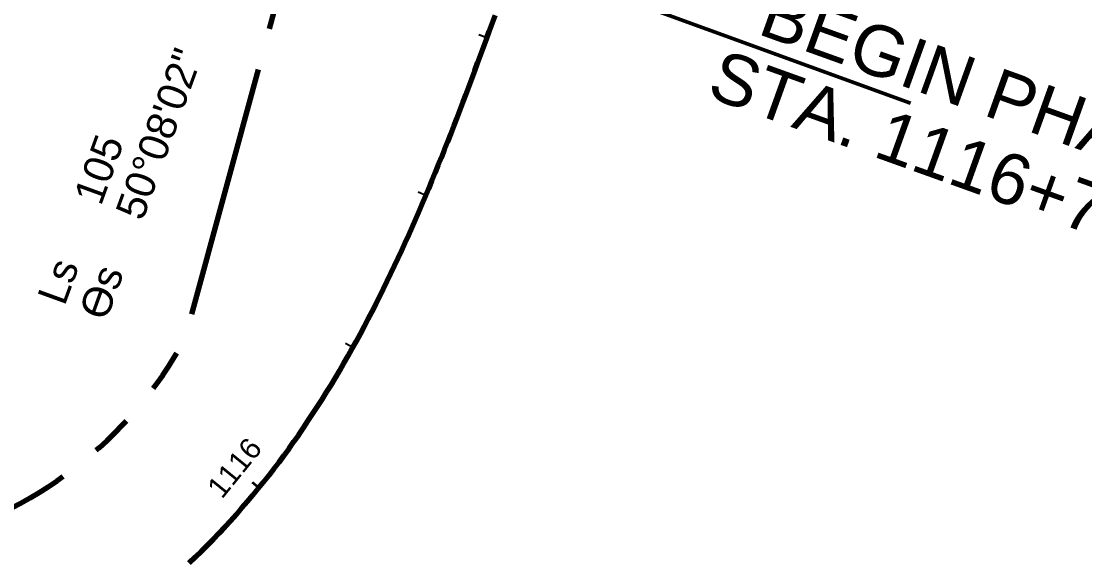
# Model space of a CAD drawing. Extents: x 320145 to 321236, y 534817 to 538266.
# Drawn here: x 320912.4 to 321038.4, y 536250.6 to 536314.4 of the extents above; entities that cross this region are included whole.
import ezdxf
from ezdxf.enums import TextEntityAlignment as Align

# ---------------------------------------------------------------- set-up
doc = ezdxf.new("R2010")
doc.units = 0
doc.header["$PDMODE"] = 1
doc.linetypes.add('LOT-RW', pattern=[55, 5, -5, 30, -5, 5, -5])
doc.layers.get('0').update_dxf_attribs({"linetype": 'CONTINUOUS'})
for name, color, linetype in [('C-ALGN-L1000E1-MINR', 1, 'CONTINUOUS'), ('C-ALGN-L1000H1-MINR', 1, 'CONTINUOUS'), ('C-ALGN-L1000K1-MINR', 1, 'CONTINUOUS'), ('C-ALGN-L1000L1-MINR', 1, 'CONTINUOUS'), ('C-ALGN-L1000M2-MINR', 1, 'CONTINUOUS'), ('C-ALGN-L1000M3-MINR', 6, 'CONTINUOUS'), ('C-ALGN-L1000N1-MINR', 20, 'CONTINUOUS'), ('C-ALGN-L1000P1-MINR', 1, 'CONTINUOUS'), ('C-ALGN-L1000P2-MINR', 20, 'CONTINUOUS'), ('C-ALGN-L1000P3-MINR', 1, 'CONTINUOUS'), ('C-ALGN-L1000P4-MINR', 74, 'CONTINUOUS'), ('C-ALGN-L1000Q1-MINR', 1, 'CONTINUOUS')]:
    doc.layers.add(name, color=color, linetype=linetype)
for name, color, linetype, lineweight in [('C-ALGN-L1000Q1', 4, 'CONTINUOUS', 70), ('C-ALGN-L1000Q1-CURV @ 1', 2, 'CONTINUOUS', 35), ('C-ALGN-L1000Q1-MAJR', 2, 'CONTINUOUS', 35), ('C-ALGN-LOCN', 3, 'CONTINUOUS', 50), ('C-RWAY-BNDY', 4, 'LOT-RW', 70)]:
    doc.layers.add(name, color=color, linetype=linetype, lineweight=lineweight)
doc.styles.add('Arial', font='arial.ttf')
doc.styles.add('CurveData', font='arial.ttf')

# ---------------------------------------------------------------- blocks, each defined once
blk = doc.blocks.new('curve_data_spiral')
at = {"color": 0, "linetype": 'Continuous', "lineweight": -2, "transparency": 16777216, "style": 'CurveData'}
for s, p in [('Ls', (0, 0)), ('Ɵs', (0, -1.5))]:
    blk.add_text(s, height=1, dxfattribs=at).set_placement(p)
for tag, p in [('LENGTH', (3.6, 0)), ('ANGLE', (3.6, -1.5))]:
    blk.add_attdef(tag, p, '', height=1, dxfattribs=at)

msp = doc.modelspace()

# ---------------------------------------------------------------- linework, layer by layer
at = {"layer": 'C-ALGN-L1000E1-MINR'}
msp.add_point((320920.22, 536264.33), dxfattribs=at)
msp.add_point((320920.22, 536264.33), dxfattribs=at)
at = {"layer": 'C-ALGN-L1000H1-MINR'}
for p in [(320945.74, 536286.45), (320928.6, 536269.58), (320944.38, 536270.69)]:
    msp.add_point(p, dxfattribs=at)
at = {"layer": 'C-ALGN-L1000K1-MINR'}
for p in [(320943.02, 536276.29), (320939.45, 536254.63), (320917.53, 536253.58)]:
    msp.add_point(p, dxfattribs=at)
at = {"layer": 'C-ALGN-L1000L1-MINR'}
for p in [(320943.02, 536276.29), (320939.45, 536254.63), (320917.53, 536253.58)]:
    msp.add_point(p, dxfattribs=at)
at = {"layer": 'C-ALGN-L1000M2-MINR'}
for p in [(320952.34, 536284.03), (320945.54, 536280.89), (320952.12, 536269.96), (320938.12, 536268.57), (320945.32, 536266.82), (320931.32, 536265.43)]:
    msp.add_point(p, dxfattribs=at)
at = {"layer": 'C-ALGN-L1000M3-MINR'}
for p in [(320952.34, 536284.03), (320952.12, 536269.96), (320938.12, 536268.57)]:
    msp.add_point(p, dxfattribs=at)
at = {"layer": 'C-ALGN-L1000N1-MINR'}
for p in [(320952.34, 536284.03), (320952.34, 536284.03), (320952.12, 536269.96), (320952.12, 536269.96), (320938.12, 536268.57), (320938.12, 536268.57)]:
    msp.add_point(p, dxfattribs=at)
at = {"layer": 'C-ALGN-L1000P1-MINR'}
for p in [(320950.2, 536285.77), (320939.45, 536254.63)]:
    msp.add_point(p, dxfattribs=at)
at = {"layer": 'C-ALGN-L1000P2-MINR'}
for p in [(320950.2, 536285.77), (320939.45, 536254.63)]:
    msp.add_point(p, dxfattribs=at)
at = {"layer": 'C-ALGN-L1000P3-MINR'}
for p in [(320950.2, 536285.77), (320939.45, 536254.63)]:
    msp.add_point(p, dxfattribs=at)
at = {"layer": 'C-ALGN-L1000P4-MINR'}
for p in [(320950.2, 536285.77), (320950.2, 536285.77), (320950.2, 536285.77), (320939.45, 536254.63), (320939.45, 536254.63), (320939.45, 536254.63)]:
    msp.add_point(p, dxfattribs=at)
at = {"layer": 'C-ALGN-L1000Q1', "flags": 128}
msp.add_lwpolyline([(320932.33, 536250.32), (320933.06, 536251.01), (320933.78, 536251.71), (320934.49, 536252.41), (320935.19, 536253.12), (320935.88, 536253.85), (320936.57, 536254.57), (320937.24, 536255.31), (320937.91, 536256.05), (320938.57, 536256.81), (320939.22, 536257.56), (320939.87, 536258.33), (320940.5, 536259.1), (320941.13, 536259.88), (320941.75, 536260.66), (320942.36, 536261.45), (320942.97, 536262.25), (320943.56, 536263.05), (320944.15, 536263.86), (320944.73, 536264.67), (320945.31, 536265.49), (320945.87, 536266.32), (320946.43, 536267.15), (320946.98, 536267.98), (320947.53, 536268.82), (320948.07, 536269.66), (320948.6, 536270.51), (320949.12, 536271.36), (320949.64, 536272.22), (320950.15, 536273.08), (320950.65, 536273.94), (320951.15, 536274.81), (320951.64, 536275.68), (320952.12, 536276.56), (320952.6, 536277.43), (320953.08, 536278.32), (320953.54, 536279.2), (320954, 536280.09), (320954.46, 536280.98), (320954.91, 536281.87), (320955.35, 536282.77), (320955.79, 536283.67), (320956.22, 536284.57), (320956.65, 536285.47), (320957.08, 536286.38), (320957.5, 536287.28), (320957.91, 536288.19), (320958.32, 536289.11), (320958.73, 536290.02), (320959.13, 536290.94), (320959.53, 536291.85), (320959.92, 536292.77), (320960.31, 536293.69), (320960.7, 536294.62), (320961.08, 536295.54), (320961.46, 536296.47), (320961.83, 536297.39), (320962.21, 536298.32), (320962.58, 536299.25), (320962.94, 536300.18), (320963.31, 536301.11), (320963.67, 536302.04), (320964.03, 536302.98), (320964.39, 536303.91), (320964.74, 536304.84), (320965.1, 536305.78), (320965.45, 536306.72), (320965.8, 536307.65), (320966.15, 536308.59), (320966.49, 536309.53), (320966.84, 536310.47), (320967.18, 536311.4), (320967.53, 536312.34), (320967.87, 536313.28), (320968.21, 536314.22), (320968.56, 536315.16)], dxfattribs=at)
at = {"layer": 'C-ALGN-L1000Q1-MAJR'}
msp.add_line((320940.59, 536259.21), (320939.82, 536259.84), dxfattribs=at)
at = {"layer": 'C-ALGN-L1000Q1-MINR'}
for p, q in [((320967.58, 536312.48), (320966.64, 536312.82)), ((320960.36, 536293.82), (320959.44, 536294.21)), ((320951.71, 536275.81), (320950.84, 536276.29))]:
    msp.add_line(p, q, dxfattribs=at)
at = {"layer": 'C-ALGN-LOCN'}
msp.add_line((321017.75, 536304.74), (320972.21, 536321.3), dxfattribs=at)
at = {"layer": 'C-RWAY-BNDY', "flags": 128}
for points in [[(320177.65, 534817.19), (320205.68, 534844.59), (320222.3, 534860.84), (320239.43, 534877.59), (320257.5, 534895.25), (320294.68, 535046.69), (320305.37, 535075.48), (320351.99, 535084.61), (320375.06, 535134.53), (320335.79, 535144.23), (320400.77, 535227.73), (320423.9, 535232.68), (320453.03, 535261.97), (320479.62, 535312.73), (320489.11, 535365.3), (320484.86, 535542.12), (320475.48, 535627.24), (320484.56, 535662.58), (320512.34, 535690.1), (320534.61, 535704.2), (320663.3, 535738.23), (320704.89, 535773.99), (320722.64, 535815.65), (320758.22, 535814.2), (320768.94, 535880.16, 0.177535), (320761.18, 535917.78), (320735.25, 535961.07, -0.119791), (320726.55, 535989.08), (320724.64, 536018.36, -0.279041), (320732.31, 536032.94, 0.22949), (320763.96, 536081.56), (320771.25, 536139.17, -0.314991), (320826.5, 536200.08), (320876.49, 536211.27, 0.56865), (320921.46, 536196.72), (320929.61, 536203.88), (320982.11, 536168.14), (321000.81, 536187.62), (321019.49, 536207.1), (321034.03, 536222.26), (321048.7, 536237.55), (321051.74, 536240.73), (321068.01, 536257.68, 0.810893), (321020.64, 536338.99), (321025.62, 536353.73), (321044.98, 536381.2), (321014.19, 536382.22), (321020.38, 536413.83), (321018.63, 536463.73), (320978.73, 536529.34), (321010.94, 536557.71), (321016.96, 536605.6), (321024.96, 536670.94), (321028.51, 536700.01), (321026.71, 536774.61), (321008.65, 536791.36), (321012.58, 536821.75), (321023.11, 536848.83), (321033.02, 536918.55), (321039.98, 536939.1), (321042.24, 536973.63), (321042.57, 537003.25), (321023.11, 537080.12), (321025.44, 537106.25), (321034.95, 537160.5), (321022.8, 537204.05), (321009.68, 537228.5), (320995.25, 537256.43), (320979.58, 537286.76), (320967.06, 537342.93), (320954.32, 537426.98), (320922.48, 537553.16)], [(320160.75, 534832.42), (320213.37, 534885.54), (320246.04, 534959.85), (320237.38, 534997.63), (320239.58, 535049.52), (320258.54, 535093.36), (320317.29, 535153.76), (320384.82, 535240.74), (320371.98, 535250.57), (320414.59, 535304.38), (320428.24, 535312.06), (320446.93, 535366.12), (320444.97, 535538.24), (320426.97, 535569.52), (320436.83, 535581.88), (320437.88, 535644.32), (320457.59, 535689.59), (320512.33, 535743.93), (320599.23, 535763.63), (320657.98, 535808.53), (320696.75, 535867.08), (320682.2, 535961.9), (320659.1, 536001.36), (320653.13, 536029.08), (320674.09, 536049.57), (320673.88, 536107.16), (320661.51, 536145.09), (320709.58, 536165.25), (320698.54, 536257.65), (320742.4, 536230.82), (320818.73, 536234.58), (320900.44, 536252.86, 0.214946), (320931.86, 536276.94), (320946.56, 536330.85), (320974.27, 536395.1), (320981.54, 536452.46), (320951.96, 536502.43), (320924.19, 536498.61), (320898.74, 536679.03), (320918.42, 536715.85), (320926.14, 536753.61), (320967.73, 536750.93), (320974.56, 536849.49), (320990.79, 536866.01), (321002.4, 536906.49), (321001.74, 536957.61), (320961.59, 536999.36), (320998.15, 537011.33), (320982.71, 537082.98), (320992.47, 537169.89), (320977.31, 537212.37), (320965.52, 537219.18), (320966.63, 537232.26), (320936.28, 537276.71), (320927.71, 537310.16), (320920.22, 537396.87), (320886.76, 537542.05)]]:
    msp.add_lwpolyline(points, format="xyb", dxfattribs=at)

# ---------------------------------------------------------------- block references
at = {"layer": 'C-ALGN-L1000Q1-CURV @ 1', "xscale": 3.5, "yscale": 3.5, "zscale": 3.5, "rotation": 70.01875773400306}
msp.add_blockref('curve_data_spiral', (320917.56, 536280.63), dxfattribs=at).add_auto_attribs({'LENGTH': '105', 'ANGLE': '50%%d08\'02"'})

# ---------------------------------------------------------------- texts
at = {"layer": 'C-ALGN-L1000Q1-MAJR', "style": 'Arial'}
msp.add_text('1116', height=2.5, rotation=50.8908, dxfattribs=at).set_placement((320938.65, 536260.79), align=Align.CENTER)
at = {"layer": 'C-ALGN-LOCN', "style": 'Arial'}
for s, p in [('BEGIN PHASE 4', (321029.49, 536302.2)), ('STA. 1116+70.000', (321026.42, 536293.71))]:
    msp.add_text(s, height=6, rotation=340.2224, dxfattribs=at).set_placement(p, align=Align.CENTER)

doc.saveas('drawing.dxf')
